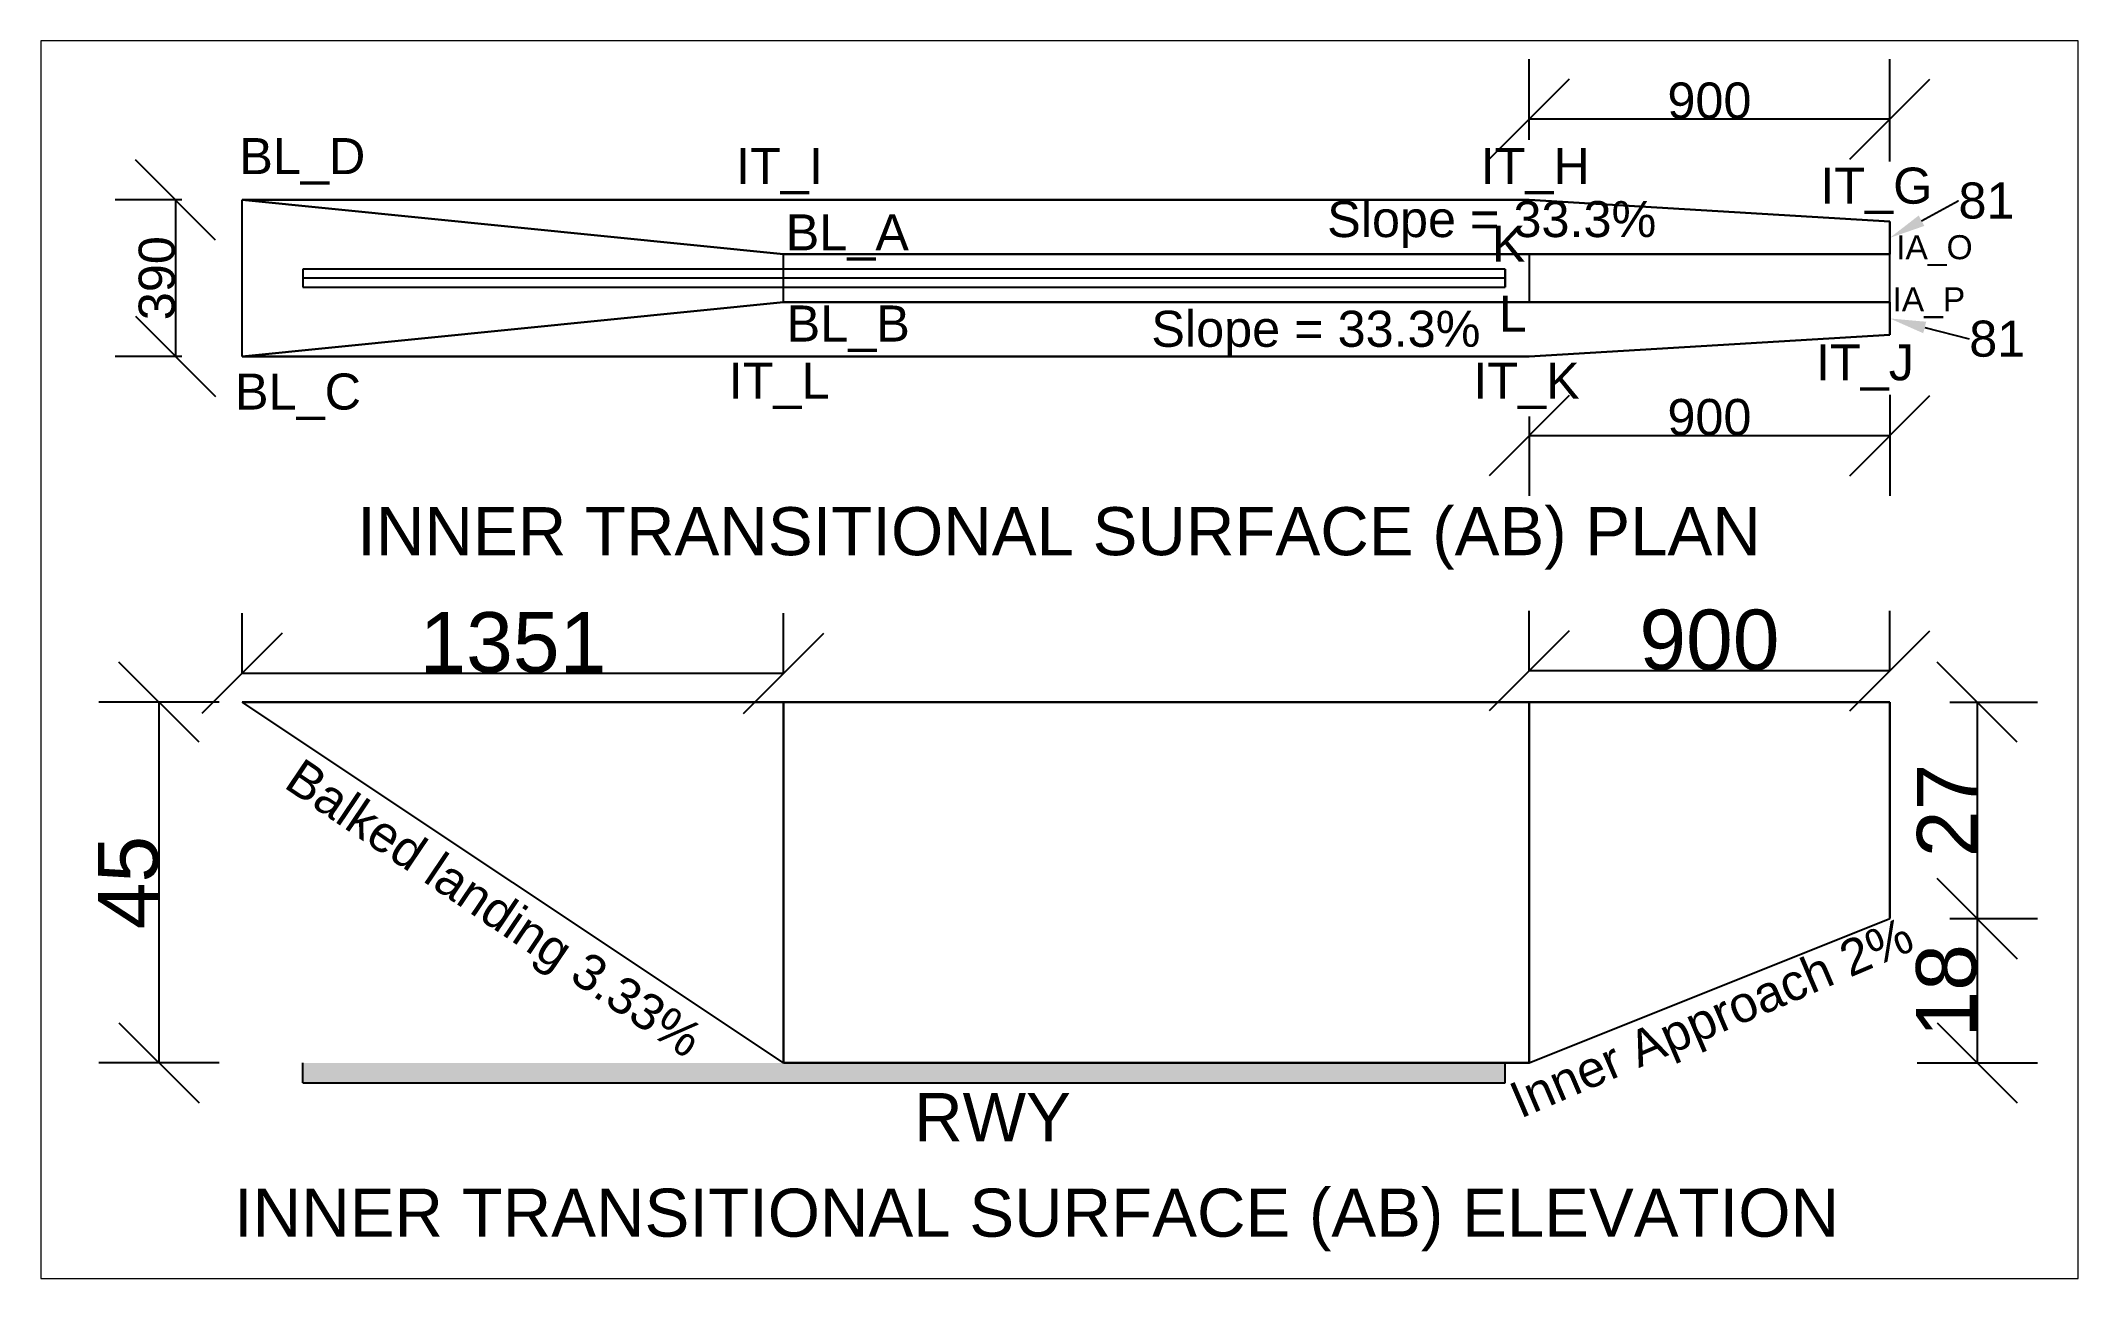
# Paper-space layout 'IA_AB' of a CAD drawing. Header units: metres. Extents: x 0.2 to 11.4, y 0.2 to 7.
# The model-space entities are those that its viewports show. They can reach past a viewport. Long polylines and large blocks are cut down to what shows.
import ezdxf
from ezdxf import colors
from ezdxf.entities.mleader import LeaderData, LeaderLine
from ezdxf.math import Vec2, Vec3

# ---------------------------------------------------------------- set-up
doc = ezdxf.new("R2010")
doc.units = ezdxf.units.M
doc.header["$MEASUREMENT"] = 0
doc.linetypes.add('ACAD_ISO02W100', pattern=[15, 12, -3])
for name, color, linetype in [('Approach', 20, 'Continuous'), ('Approach Elev', 132, 'Continuous'), ('Dimtxt', 82, 'Continuous'), ('Inner Approach', 220, 'Continuous'), ('Runway', 10, 'Continuous'), ('RWY CL', 80, 'ACAD_ISO02W100'), ('Text', 240, 'Continuous')]:
    doc.layers.add(name, color=color, linetype=linetype)
doc.layers.add('Blk landing', color=7, linetype='Continuous', true_color=0xf7c318)
doc.layers.add('IA', color=7, linetype='Continuous', lineweight=30, true_color=0x3f9933)
doc.styles.add('Dimtxt', font='arial.ttf', dxfattribs={"height": 425})
doc.styles.get("Standard").update_dxf_attribs({"font": 'arial.ttf', "height": 425})
doc.styles.add('style1', font='arial.ttf', dxfattribs={"height": 250})
doc.styles.add('style2', font='arial.ttf', dxfattribs={"height": 200})
doc.dimstyles.new('Elev standard', dxfattribs={"dimtxt": 425, "dimasz": 200, "dimexe": 150, "dimexo": 150, "dimgap": 0.09, "dimtad": 1, "dimdec": 0, "dimlfac": 0.05, "dimzin": 0, "dimdsep": 46, "dimtxsty": 'Dimtxt', "dimblk": 'OBLIQUE', "dimcen": 0.09, "dimclrt": 256, "dimadec": 0, "dimazin": 0, "dimtfac": 1, "dimtdec": 0, "dimtix": 1, "dimtofl": 0, "dimtmove": 0, "dimatfit": 0, "dimfxl": 150, "dimfxlon": 1, "dimtolj": 1, "dimtzin": 0, "dimarcsym": 0})
doc.dimstyles.new('Standard 200', dxfattribs={"dimtxt": 200, "dimasz": 200, "dimexe": 150, "dimexo": 150, "dimgap": 0.09, "dimtad": 1, "dimdec": 0, "dimzin": 0, "dimdsep": 46, "dimtxsty": 'style2', "dimblk": 'OBLIQUE', "dimcen": 0.09, "dimclrt": 256, "dimadec": 0, "dimazin": 0, "dimtfac": 1, "dimtdec": 0, "dimtix": 1, "dimtofl": 0, "dimtmove": 0, "dimatfit": 0, "dimfxl": 150, "dimfxlon": 1, "dimtolj": 1, "dimtzin": 0, "dimarcsym": 0})

# ---------------------------------------------------------------- blocks, each defined once
blk = doc.blocks.new('_Oblique')
at = {"color": 0, "linetype": 'ByBlock', "lineweight": -2}
blk.add_line((-0.5, -0.5), (0.5, 0.5), dxfattribs=at)
blk = doc.blocks.new('*D84')
at = {"layer": 'Defpoints', "color": 0, "transparency": 16777216}
for p in [(64933.4, 85161.2), (64933.4, 84959.7), (65833.4, 84905.7)]:
    blk.add_point(p, dxfattribs=at)
at = {"layer": 'IA', "color": 0, "lineweight": -2, "transparency": 16777216}
for p, q in [((64933.4, 85109.7), (64933.4, 85311.2)), ((65833.4, 85055.7), (65833.4, 85311.2)), ((65833.4, 85161.2), (64933.4, 85161.2))]:
    blk.add_line(p, q, dxfattribs=at)
at = {"layer": 'IA', "color": 0, "lineweight": -2, "transparency": 16777216, "xscale": 200, "yscale": 200, "zscale": 200, "rotation": 180}
blk.add_blockref('_Oblique', (64933.4, 85161.2), dxfattribs=at)
at = {"layer": 'IA', "color": 0, "lineweight": -2, "transparency": 16777216, "xscale": 200, "yscale": 200, "zscale": 200}
blk.add_blockref('_Oblique', (65833.4, 85161.2), dxfattribs=at)
at = {"layer": 'IA', "transparency": 16777216, "insert": (65383.4, 85207.3), "char_height": 200, "attachment_point": 5, "style": 'style2'}
blk.add_mtext('\\A1;{\\H0.45x;900}', dxfattribs=at)
blk = doc.blocks.new('*D85')
at = {"layer": 'Defpoints', "color": 0, "transparency": 16777216}
for p in [(65833.4, 84623.5), (64933.4, 84569.5), (64933.4, 84371.5)]:
    blk.add_point(p, dxfattribs=at)
at = {"layer": 'IA', "color": 0, "lineweight": -2, "transparency": 16777216}
for p, q in [((65833.4, 84473.5), (65833.4, 84221.5)), ((64933.4, 84419.5), (64933.4, 84221.5)), ((65833.4, 84371.5), (64933.4, 84371.5))]:
    blk.add_line(p, q, dxfattribs=at)
at = {"layer": 'IA', "color": 0, "lineweight": -2, "transparency": 16777216, "xscale": 200, "yscale": 200, "zscale": 200, "rotation": 180}
blk.add_blockref('_Oblique', (64933.4, 84371.5), dxfattribs=at)
at = {"layer": 'IA', "color": 0, "lineweight": -2, "transparency": 16777216, "xscale": 200, "yscale": 200, "zscale": 200}
blk.add_blockref('_Oblique', (65833.4, 84371.5), dxfattribs=at)
at = {"layer": 'IA', "transparency": 16777216, "insert": (65383.4, 84417.5), "char_height": 200, "attachment_point": 5, "style": 'style2'}
blk.add_mtext('\\A1;{\\H0.45x;900}', dxfattribs=at)
blk = doc.blocks.new('*D86')
at = {"layer": 'Defpoints', "color": 0, "transparency": 16777216}
for p in [(61722.1, 84959.7), (61555.8, 84569.5), (61722.1, 84569.5)]:
    blk.add_point(p, dxfattribs=at)
at = {"layer": 'IA', "color": 0, "lineweight": -2, "transparency": 16777216}
for p, q in [((61572.1, 84959.7), (61405.8, 84959.7)), ((61555.8, 84959.7), (61555.8, 84569.5)), ((61572.1, 84569.5), (61405.8, 84569.5))]:
    blk.add_line(p, q, dxfattribs=at)
at = {"layer": 'IA', "color": 0, "lineweight": -2, "transparency": 16777216, "xscale": 200, "yscale": 200, "zscale": 200}
for p, rotation in [((61555.8, 84959.7), 90), ((61555.8, 84569.5), 270)]:
    blk.add_blockref('_Oblique', p, dxfattribs=dict(at, rotation=rotation))
at = {"layer": 'IA', "transparency": 16777216, "insert": (61509.7, 84764.6), "char_height": 200, "attachment_point": 5, "rotation": 90, "style": 'style2'}
blk.add_mtext('\\A1;{\\H0.45x;390}', dxfattribs=at)
blk = doc.blocks.new('*D87')
at = {"layer": 'Defpoints', "color": 0, "transparency": 16777216}
for p in [(63073.4, 83706.3), (61514.8, 82806.3), (63073.4, 82806.3)]:
    blk.add_point(p, dxfattribs=at)
at = {"layer": 'Dimtxt', "color": 0, "lineweight": -2, "transparency": 16777216}
for p, q in [((61664.8, 83706.3), (61364.8, 83706.3)), ((61514.8, 83706.3), (61514.8, 82806.3)), ((61664.8, 82806.3), (61364.8, 82806.3))]:
    blk.add_line(p, q, dxfattribs=at)
at = {"layer": 'Dimtxt', "color": 0, "lineweight": -2, "transparency": 16777216, "xscale": 200, "yscale": 200, "zscale": 200}
for p, rotation in [((61514.8, 83706.3), 90), ((61514.8, 82806.3), 270)]:
    blk.add_blockref('_Oblique', p, dxfattribs=dict(at, rotation=rotation))
at = {"layer": 'Dimtxt', "transparency": 16777216, "insert": (61438.4, 83256.3), "char_height": 425, "attachment_point": 5, "rotation": 90, "style": 'Dimtxt'}
blk.add_mtext('\\A1;{\\H0.35294x;45}', dxfattribs=at)
blk = doc.blocks.new('*D88')
at = {"layer": 'Defpoints', "color": 0, "transparency": 16777216}
for p in [(64933.4, 83784.8), (64933.4, 83706.3), (65833.4, 83706.3)]:
    blk.add_point(p, dxfattribs=at)
at = {"layer": 'Dimtxt', "color": 0, "lineweight": -2, "transparency": 16777216}
for p, q in [((64933.4, 83784.8), (64933.4, 83934.8)), ((65833.4, 83784.8), (65833.4, 83934.8)), ((65833.4, 83784.8), (64933.4, 83784.8))]:
    blk.add_line(p, q, dxfattribs=at)
at = {"layer": 'Dimtxt', "color": 0, "lineweight": -2, "transparency": 16777216, "xscale": 200, "yscale": 200, "zscale": 200, "rotation": 180}
blk.add_blockref('_Oblique', (64933.4, 83784.8), dxfattribs=at)
at = {"layer": 'Dimtxt', "color": 0, "lineweight": -2, "transparency": 16777216, "xscale": 200, "yscale": 200, "zscale": 200}
blk.add_blockref('_Oblique', (65833.4, 83784.8), dxfattribs=at)
at = {"layer": 'Dimtxt', "transparency": 16777216, "insert": (65383.4, 83861.4), "char_height": 200, "attachment_point": 5, "style": 'style2'}
blk.add_mtext('\\A1;{\\H0.75x;900}', dxfattribs=at)
blk = doc.blocks.new('*D89')
at = {"layer": 'Defpoints', "color": 0, "transparency": 16777216}
for p in [(61722.1, 83778.3), (61722.1, 83706.3), (63073.4, 83706.3)]:
    blk.add_point(p, dxfattribs=at)
at = {"layer": 'Dimtxt', "color": 0, "lineweight": -2, "transparency": 16777216}
for p, q in [((61722.1, 83778.3), (61722.1, 83928.3)), ((63073.4, 83778.3), (63073.4, 83928.3)), ((63073.4, 83778.3), (61722.1, 83778.3))]:
    blk.add_line(p, q, dxfattribs=at)
at = {"layer": 'Dimtxt', "color": 0, "lineweight": -2, "transparency": 16777216, "xscale": 200, "yscale": 200, "zscale": 200, "rotation": 180}
blk.add_blockref('_Oblique', (61722.1, 83778.3), dxfattribs=at)
at = {"layer": 'Dimtxt', "color": 0, "lineweight": -2, "transparency": 16777216, "xscale": 200, "yscale": 200, "zscale": 200}
blk.add_blockref('_Oblique', (63073.4, 83778.3), dxfattribs=at)
at = {"layer": 'Dimtxt', "transparency": 16777216, "insert": (62397.8, 83855.1), "char_height": 200, "attachment_point": 5, "style": 'style2'}
blk.add_mtext('\\A1;{\\H0.75x;1351}', dxfattribs=at)
blk = doc.blocks.new('*D90')
at = {"layer": 'Defpoints', "color": 0, "transparency": 16777216}
for p in [(65833.4, 83706.3), (65833.4, 83166.3), (66051.6, 83166.3)]:
    blk.add_point(p, dxfattribs=at)
at = {"layer": 'Dimtxt', "color": 0, "lineweight": -2, "transparency": 16777216}
for p, q in [((65983.4, 83706.3), (66201.6, 83706.3)), ((66051.6, 83706.3), (66051.6, 83166.3)), ((65983.4, 83166.3), (66201.6, 83166.3))]:
    blk.add_line(p, q, dxfattribs=at)
at = {"layer": 'Dimtxt', "color": 0, "lineweight": -2, "transparency": 16777216, "xscale": 200, "yscale": 200, "zscale": 200}
for p, rotation in [((66051.6, 83706.3), 90), ((66051.6, 83166.3), 270)]:
    blk.add_blockref('_Oblique', p, dxfattribs=dict(at, rotation=rotation))
at = {"layer": 'Dimtxt', "transparency": 16777216, "insert": (65976.2, 83436.3), "char_height": 425, "attachment_point": 5, "rotation": 90, "style": 'Dimtxt'}
blk.add_mtext('\\A1;{\\H0.35294x;27}', dxfattribs=at)
blk = doc.blocks.new('*D91')
at = {"layer": 'Defpoints', "color": 0, "transparency": 16777216}
for p in [(65833.4, 83166.3), (64933.4, 82806.3), (66051.6, 82806.3)]:
    blk.add_point(p, dxfattribs=at)
at = {"layer": 'Dimtxt', "color": 0, "lineweight": -2, "transparency": 16777216}
for p, q in [((65983.4, 83166.3), (66201.6, 83166.3)), ((66051.6, 83166.3), (66051.6, 82806.3)), ((65901.6, 82806.3), (66201.6, 82806.3))]:
    blk.add_line(p, q, dxfattribs=at)
at = {"layer": 'Dimtxt', "color": 0, "lineweight": -2, "transparency": 16777216, "xscale": 200, "yscale": 200, "zscale": 200}
for p, rotation in [((66051.6, 83166.3), 90), ((66051.6, 82806.3), 270)]:
    blk.add_blockref('_Oblique', p, dxfattribs=dict(at, rotation=rotation))
at = {"layer": 'Dimtxt', "transparency": 16777216, "insert": (65975, 82986.3), "char_height": 425, "attachment_point": 5, "rotation": 90, "style": 'Dimtxt'}
blk.add_mtext('\\A1;{\\H0.35294x;18}', dxfattribs=at)

msp = doc.modelspace()

# ---------------------------------------------------------------- hatches: boundary and pattern name
at = {"layer": 'Approach Elev'}
h = msp.add_hatch(color=256, dxfattribs=at)
h.dxf.hatch_style = 1
h.paths.add_polyline_path([(64873.4, 82806.3), (61873.4, 82806.3), (61873.4, 82756.3), (64873.4, 82756.3)])

# ---------------------------------------------------------------- linework, layer by layer
msp.add_line((65833.4, 83706.3), (61722.1, 83706.3))
at = {"layer": 'Approach'}
msp.add_line((61873.4, 82756.3), (64873.4, 82756.3), dxfattribs=at)
at = {"layer": 'Approach Elev'}
for p, q in [((61873.4, 82756.3), (61873.4, 82806.3)), ((64873.4, 82756.3), (64873.4, 82806.3))]:
    msp.add_line(p, q, dxfattribs=at)
at = {"layer": 'Blk landing'}
for p, q in [((61722.1, 84569.5), (61722.1, 84959.7)), ((63073.4, 84824.6), (61722.1, 84959.7)), ((63073.4, 84704.6), (63073.4, 84824.6)), ((63073.4, 84704.6), (61722.1, 84569.5)), ((63073.4, 82806.3), (61722.1, 83706.3))]:
    msp.add_line(p, q, dxfattribs=at)
at = {"layer": 'IA'}
for p, q in [((63073.4, 84824.6), (61722.1, 84959.7)), ((64933.4, 84959.7), (61722.1, 84959.7)), ((65833.4, 84905.7), (64933.4, 84959.7)), ((65833.4, 84824.6), (65833.4, 84905.7)), ((65833.4, 84824.6), (63073.4, 84824.6)), ((63073.4, 84704.6), (61722.1, 84569.5)), ((65833.4, 84704.6), (63073.4, 84704.6)), ((65833.4, 84704.6), (65833.4, 84623.5)), ((65833.4, 84623.5), (64933.4, 84569.5)), ((64933.4, 84569.5), (61722.1, 84569.5)), ((63073.4, 83706.3), (61722.1, 83706.3)), ((64933.4, 83706.3), (63073.4, 83706.3)), ((63073.4, 83706.3), (63073.4, 82806.3)), ((64933.4, 82806.3), (64933.4, 83706.3)), ((65833.4, 83706.3), (64933.4, 83706.3)), ((65833.4, 83166.3), (65833.4, 83706.3)), ((63073.4, 82806.3), (64933.4, 82806.3))]:
    msp.add_line(p, q, dxfattribs=at)
at = {"layer": 'Inner Approach'}
for p, q in [((65833.4, 84824.6), (64933.4, 84824.6)), ((64933.4, 84824.6), (64933.4, 84704.6)), ((65833.4, 84704.6), (65833.4, 84824.6)), ((64933.4, 84704.6), (65833.4, 84704.6)), ((64933.4, 82806.3), (65833.4, 83166.3))]:
    msp.add_line(p, q, dxfattribs=at)
at = {"layer": 'Runway'}
for p, q in [((64873.4, 84787.1), (61873.4, 84787.1)), ((61873.4, 84787.1), (61873.4, 84742.1)), ((64873.4, 84742.1), (64873.4, 84787.1)), ((64873.4, 84787.1), (64873.4, 84742.1)), ((61873.4, 84742.1), (64873.4, 84742.1))]:
    msp.add_line(p, q, dxfattribs=at)
at = {"layer": 'RWY CL'}
msp.add_line((64873.4, 84764.6), (61873.4, 84764.6), dxfattribs=at)

# ---------------------------------------------------------------- texts
at = {"layer": 'Approach', "char_height": 120, "attachment_point": 3, "style": 'style2'}
for s, insert in [('INNER TRANSITIONAL SURFACE (AB) PLAN', (65511.5, 84193.2)), ('INNER TRANSITIONAL SURFACE (AB) ELEVATION', (65706.8, 82492.6))]:
    msp.add_mtext_dynamic_manual_height_columns(s, width=13303.507, gutter_width=2125, heights=[0], dxfattribs=dict(at, insert=insert))
at = {"layer": 'Dimtxt', "char_height": 90, "attachment_point": 1}
for insert in [(64429.6, 84957.1), (63990.8, 84683.3)]:
    msp.add_mtext_dynamic_manual_height_columns('Slope = 33.3%', width=1776.87, gutter_width=1, heights=[644.6], dxfattribs=dict(at, insert=insert))
for s, insert, rotation in [('Balked landing 3.33%', (61873.3, 83570.4), 325.9637), ('Inner Approach 2%', (64875.9, 82749.3), 23.1889)]:
    msp.add_mtext_dynamic_manual_height_columns(s, width=1776.87, gutter_width=1, heights=[644.6], dxfattribs=dict(at, insert=insert, rotation=rotation))
at = {"layer": 'Dimtxt', "insert": (63399, 82731), "char_height": 120, "attachment_point": 1, "style": 'style2'}
msp.add_mtext_dynamic_manual_height_columns('RWY', width=1650.888, gutter_width=1000, heights=[0], dxfattribs=at)
at = {"layer": 'Text', "char_height": 90, "attachment_point": 1, "style": 'style1'}
for s, insert in [('BL_D', (61715.2, 85114.2)), ('BL_B', (63080.9, 84696.4)), ('BL_C', (61704.4, 84526.7))]:
    msp.add_mtext_dynamic_manual_height_columns(s, width=99.134, gutter_width=1, heights=[0], dxfattribs=dict(at, insert=insert))
at = {"layer": 'Text', "attachment_point": 1}
for s, width, insert, char_height in [('IT_I', 99.134, (62954.8, 85089.6), 90), ('IT_H', 99.134, (64812.5, 85089.6), 90), ('IT_G', 99.134, (65660.1, 85040.5), 90), ('BL_A', 99.134, (63078.5, 84923.9), 90), ('K', 99.134, (64840.3, 84895.5), 90), ('IA_O', 99.134, (65849.2, 84871.9), 60), ('L', 200, (64857.6, 84721.2), 90), ('IA_P', 99.134, (65840, 84741.8), 60), ('IT_J', 99.134, (65649.2, 84599.7), 90), ('IT_L', 99.134, (62936.5, 84553.8), 90), ('IT_K', 99.134, (64794.2, 84553.8), 90)]:
    msp.add_mtext_dynamic_manual_height_columns(s, width=width, gutter_width=1, heights=[0], dxfattribs=dict(at, insert=insert, char_height=char_height))

# ---------------------------------------------------------------- dimensions: what is measured, and where the dimension line sits
at = {"layer": 'Dimtxt'}
for base, p1, p2, angle, text, dimstyle, picture, middle in [((61722.1, 83778.3), (63073.4, 83706.3), (61722.1, 83706.3), 180, '{\\H0.75x;<>}', 'Standard 200', '*D89', (62397.8, 83855.1)), ((64933.4, 83784.8), (65833.4, 83706.3), (64933.4, 83706.3), 180, '{\\H0.75x;<>}', 'Standard 200', '*D88', (65383.4, 83861.4)), ((61514.8, 82806.3), (63073.4, 83706.3), (63073.4, 82806.3), 90, '{\\H0.35294x;<>}', 'Elev standard', '*D87', (61438.4, 83256.3)), ((66051.6, 83166.3), (65833.4, 83706.3), (65833.4, 83166.3), 90, '{\\H0.35294x;<>}', 'Elev standard', '*D90', (65976.2, 83436.3)), ((66051.6, 82806.3), (65833.4, 83166.3), (64933.4, 82806.3), 90, '{\\H0.35294x;<>}', 'Elev standard', '*D91', (65975, 82986.3))]:
    dim = msp.add_linear_dim(base=base, p1=p1, p2=p2, angle=angle, text=text, dimstyle=dimstyle, dxfattribs=at)
    dim.commit()
    dim.dimension.update_dxf_attribs({"geometry": picture, "text_midpoint": middle})
at = {"layer": 'IA'}
for base, p1, p2, angle, picture, middle in [((64933.4, 85161.2), (65833.4, 84905.7), (64933.4, 84959.7), 180, '*D84', (65383.4, 85207.3)), ((61555.8, 84569.5), (61722.1, 84959.7), (61722.1, 84569.5), 90, '*D86', (61509.7, 84764.6)), ((64933.4, 84371.5), (65833.4, 84623.5), (64933.4, 84569.5), 180, '*D85', (65383.4, 84417.5))]:
    dim = msp.add_linear_dim(base=base, p1=p1, p2=p2, angle=angle, text='{\\H0.45x;<>}', dimstyle='Standard 200', dxfattribs=at)
    dim.commit()
    dim.dimension.update_dxf_attribs({"geometry": picture, "text_midpoint": middle})

# ---------------------------------------------------------------- leaders
at = {"layer": 'Dimtxt'}
ml = msp.add_multileader_mtext('Standard', dxfattribs=at)
ml.set_content('81', color=256)
ml.set_leader_properties()
ml.build(insert=Vec2(0, 0))
ml.multileader.update_dxf_attribs({"dogleg_length": 0.36, "arrow_head_size": 90})
ctx = ml.context
ctx.base_point, ctx.char_height, ctx.arrow_head_size, ctx.landing_gap_size, ctx.plane_origin = Vec3(66004.6, 84957.6), 90, 90, 0.09, Vec3(65833.4, 84865.1)
notes = []
notes.append((ctx, [(0, (1, 1, 0), (66004.2, 84957.6), (1, 0), 0.36, [(0, [(65833.4, 84865.1)], 0, [])])]))
ctx.mtext.insert, ctx.mtext.flow_direction = Vec3(66004.7, 85003.4), 5
ml = msp.add_multileader_mtext('Standard', dxfattribs=at)
ml.set_content('81', color=256)
ml.set_leader_properties()
ml.build(insert=Vec2(0, 0))
ml.multileader.update_dxf_attribs({"dogleg_length": 0.36, "arrow_head_size": 90})
ctx = ml.context
ctx.base_point, ctx.char_height, ctx.arrow_head_size, ctx.landing_gap_size, ctx.plane_origin = Vec3(66031.5, 84612.9), 90, 90, 0.09, Vec3(65833.4, 84664.1)
notes.append((ctx, [(0, (1, 1, 0), (66031.1, 84612.9), (1, 0), 0.36, [(0, [(65833.4, 84664.1)], 0, [])])]))
ctx.mtext.insert, ctx.mtext.flow_direction = Vec3(66031.6, 84658.7), 5
for ctx, leaders in notes:
    for number, flags, end, landing, length, lines in leaders:
        leader = LeaderData()
        leader.index, (leader.has_last_leader_line, leader.has_dogleg_vector, leader.attachment_direction) = number, flags
        leader.last_leader_point, leader.dogleg_vector, leader.dogleg_length = Vec3(end), Vec3(landing), length
        for number, points, colour, breaks in lines:
            line = LeaderLine()
            line.index, line.vertices, line.color, line.breaks = number, Vec3.list(points), colors.encode_raw_color(colour), breaks
            leader.lines.append(line)
        ctx.leaders.append(leader)

psp = doc.layouts.new('IA_AB')

# ---------------------------------------------------------------- viewports
at = {"layer": '0'}
psp.add_viewport(center=(5.787, 3.606), size=(11.145, 6.77023), view_center_point=(63761.874, 83812.769), view_height=3088.18681, dxfattribs=at)

doc.saveas('drawing.dxf')
